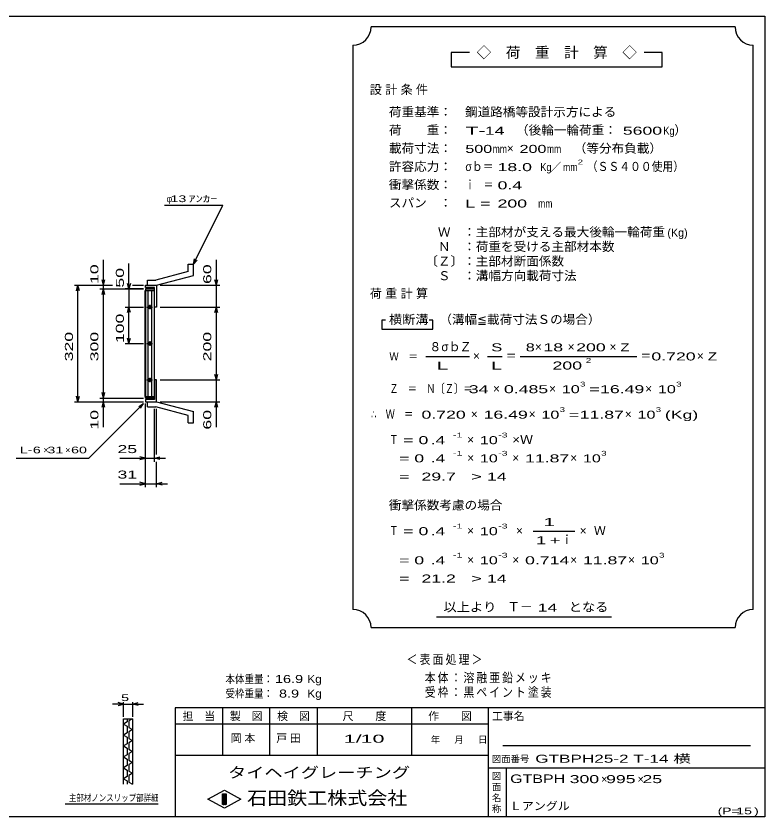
# Model space of a CAD drawing. Units: millimetres, scale not verified. Extents: x -1820 to 1731, y -1282 to 1054.
# Drawn here: x -326 to 1731, y -1146 to 1054 of the extents above; entities that cross this region are included whole.
import ezdxf
from ezdxf.enums import TextEntityAlignment as Align

# ---------------------------------------------------------------- set-up
doc = ezdxf.new("R2010")
doc.units = ezdxf.units.MM
doc.header["$LTSCALE"] = 10
for name, color, linetype, lineweight in [('0_2', 150, 'Continuous', 25), ('16', 3, 'Continuous', 25), ('19', 6, 'Continuous', 25), ('22', 4, 'Continuous', 25), ('24', 2, 'Continuous', 25), ('32', 4, 'Continuous', 25)]:
    doc.layers.add(name, color=color, linetype=linetype, lineweight=lineweight)
doc.styles.add('ベクトル', font='')
doc.styles.get('ベクトル').set_extended_font_data('ベクトル')

msp = doc.modelspace()

# ---------------------------------------------------------------- linework, layer by layer
at = {"layer": '0_2'}
for p, q in [((-1729, 1053.5), (1731, 1053.5)), ((1731, 1053.5), (1731, -1146.5)), ((1731, -846.5), (111, -846.5)), ((111, -846.5), (111, -1146.5)), ((241, -846.5), (241, -976.5)), ((371, -976.5), (371, -846.5)), ((501, -846.5), (501, -976.5)), ((761, -976.5), (761, -846.5)), ((971, -846.5), (971, -1146.5)), ((971, -891.5), (111, -891.5)), ((1691, -951.5), (1011, -951.5)), ((111, -976.5), (971, -976.5)), ((971, -1011.5), (1731, -1011.5)), ((1021, -1146.5), (1021, -1011.5)), ((201, -1097.5), (246, -1072.5)), ((246, -1072.5), (291, -1097.5)), ((246, -1122.5), (201, -1097.5)), ((241, -1082.5), (251, -1082.5)), ((241, -1112.5), (241, -1082.5)), ((241, -1082.5), (243, -1082.5)), ((243, -1082.5), (243, -1112.5)), ((245, -1112.5), (245, -1082.5)), ((245, -1082.5), (247, -1082.5)), ((291, -1097.5), (246, -1122.5)), ((247, -1082.5), (247, -1112.5)), ((249, -1112.5), (249, -1082.5)), ((249, -1082.5), (251, -1082.5)), ((251, -1082.5), (251, -1112.5)), ((251, -1082.5), (251, -1112.5)), ((251, -1112.5), (241, -1112.5)), ((243, -1112.5), (245, -1112.5)), ((247, -1112.5), (249, -1112.5)), ((1731, -1146.5), (-1729, -1146.5))]:
    msp.add_line(p, q, dxfattribs=at)
at = {"layer": '16'}
for p, q in [((28.3, 8.5), (28.3, 299.5)), ((28.3, 299.5), (29, 299.5)), ((54, 304), (29, 304)), ((29, 304), (29, 299.5)), ((29, 299.5), (54, 299.5)), ((29, 299.5), (29, 8.5)), ((54, 299.5), (29, 299.5)), ((36, 299.5), (36, 8.5)), ((47, 8.5), (47, 299.5)), ((54, 299.5), (54, 304)), ((54, 8.5), (54, 299.5)), ((33, 254), (49, 254)), ((43, 257), (39, 257)), ((39, 251), (43, 251)), ((41, 260), (41, 248)), ((33, 154), (49, 154)), ((43, 157), (39, 157)), ((41, 160), (41, 148)), ((39, 151), (43, 151)), ((33, 54), (49, 54)), ((43, 57), (39, 57)), ((39, 51), (43, 51)), ((41, 60), (41, 48)), ((29, 8.5), (28.3, 8.5)), ((29, 8.5), (54, 8.5)), ((29, 4), (29, 8.5)), ((29, 8.5), (54, 8.5)), ((54, 4), (29, 4)), ((54, 8.5), (54, 4))]:
    msp.add_line(p, q, dxfattribs=at)
for centre, radius, start, end in [((39, 254), 3, 90, 270), ((41, 254), 4, 46.6, 133.4), ((41, 254), 4, 226.6, 313.4), ((43, 254), 3, 270, 90), ((39, 154), 3, 90, 270), ((41, 154), 4, 46.6, 133.4), ((43, 154), 3, 270, 90), ((41, 154), 4, 226.6, 313.4), ((39, 54), 3, 90, 270), ((41, 54), 4, 46.6, 133.4), ((41, 54), 4, 226.6, 313.4), ((43, 54), 3, 270, 90)]:
    msp.add_arc(centre, radius, start, end, dxfattribs=at)
at = {"layer": '19'}
for p, q in [((147, 352), (58, 328)), ((147, 372), (161, 372)), ((147, 352), (147, 372)), ((161, 341), (161, 372)), ((60, 314), (161, 341)), ((29, 308), (29, 314)), ((29, 314), (59, 314)), ((54, 308), (29, 308)), ((35, 328), (58, 328)), ((35, 314), (35, 328)), ((35, 314), (60, 314)), ((54, 254), (54, 308)), ((59, 314), (60, 313)), ((60, 313), (60, 254)), ((60, 254), (54, 254)), ((60, 54), (54, 54)), ((54, 54), (54, 0)), ((60, -5), (60, 54)), ((29, 0), (29, -6)), ((54, 0), (29, 0)), ((29, -6), (59, -6)), ((35, -6), (60, -6)), ((35, -20), (35, -6)), ((35, -20), (58, -20)), ((147, -44), (58, -20)), ((59, -6), (60, -5)), ((60, -6), (161, -33)), ((147, -64), (147, -44)), ((161, -64), (161, -33)), ((147, -64), (161, -64))]:
    msp.add_line(p, q, dxfattribs=at)
at = {"layer": '22'}
for p, q in [((82, 534), (242, 534)), ((161, 372), (242, 534)), ((-86, 314), (-86, 384)), ((-16, 304), (-16, 374)), ((161, 372), (164, 386.6)), ((161, 372), (171, 383)), ((224, 314), (224, 384)), ((-166, 314), (-61, 314)), ((-160, 299), (-156, 314)), ((-152, 299), (-156, 314)), ((-156, -6), (-156, 314)), ((-96, 314), (-61, 314)), ((-86, 314), (-90, 329)), ((-86, 314), (-82, 329)), ((-86, 304), (-86, 314)), ((-16, 304), (-20, 319)), ((-12, 319), (-16, 304)), ((-6, 314), (24, 314)), ((-6, 314), (24, 314)), ((70, 314), (234, 314)), ((224, 314), (220, 329)), ((224, 314), (228, 329)), ((224, 254), (224, 314)), ((-96, 304), (24, 304)), ((-90, 289), (-86, 304)), ((-82, 289), (-86, 304)), ((-86, 4), (-86, 304)), ((24, 304), (-26, 304)), ((-16, 304), (-16, 254)), ((-26, 254), (24, 254)), ((-20, 239), (-16, 254)), ((-12, 239), (-16, 254)), ((-16, 154), (-16, 254)), ((70, 254), (234, 254)), ((220, 239), (224, 254)), ((228, 239), (224, 254)), ((224, 54), (224, 254)), ((-26, 154), (24, 154)), ((-16, 154), (-20, 169)), ((-16, 154), (-12, 169)), ((224, 54), (220, 69)), ((224, 54), (228, 69)), ((70, 54), (234, 54)), ((224, -6), (224, 54)), ((-156, -6), (-160, 9)), ((-156, -6), (-152, 9)), ((-96, 4), (24, 4)), ((-86, 4), (-90, 19)), ((-86, 4), (-82, 19)), ((-86, -6), (-86, 4)), ((-166, -6), (24, -6)), ((-126, -161), (24, -11)), ((-96, -6), (24, -6)), ((-90, -21), (-86, -6)), ((-82, -21), (-86, -6)), ((-86, -76), (-86, -6)), ((11, -19), (24, -11)), ((16, -24), (24, -11)), ((29, -171), (29, -11)), ((29, -241), (29, -11)), ((70, -6), (234, -6)), ((220, -21), (224, -6)), ((228, -21), (224, -6)), ((224, -76), (224, -6)), ((54, -171), (54, -25)), ((60, -151), (60, -25)), ((-326, -161), (-126, -161)), ((-41, -161), (29, -161)), ((29, -161), (14, -157)), ((14, -165), (29, -161)), ((29, -161), (54, -161)), ((54, -161), (69, -157)), ((69, -165), (54, -161)), ((54, -161), (84, -161)), ((60, -241), (60, -171)), ((-41, -231), (29, -231)), ((29, -231), (14, -227)), ((14, -235), (29, -231)), ((29, -231), (60, -231)), ((60, -231), (75, -227)), ((75, -235), (60, -231)), ((60, -231), (90, -231))]:
    msp.add_line(p, q, dxfattribs=at)
at = {"layer": '24', "color": 4}
for p, q in [((1649, 1023.5), (649, 1023.5)), ((599, 973.5), (599, -576.5)), ((1699, -576.5), (1699, 973.5)), ((919, 953.5), (869, 953.5)), ((869, 953.5), (869, 913.5)), ((1449, 953.5), (1399, 953.5)), ((1449, 913.5), (1449, 953.5)), ((869, 913.5), (1449, 913.5)), ((689, 218.5), (679, 218.5)), ((679, 218.5), (679, 193.5)), ((819, 218.5), (809, 218.5)), ((819, 193.5), (819, 218.5)), ((679, 193.5), (819, 193.5)), ((799, 118.5), (919, 118.5)), ((969, 118.5), (1009, 118.5)), ((1059, 118.5), (1379, 118.5)), ((1094, -361.5), (1209, -361.5)), ((829, -596.5), (1309, -596.5)), ((649, -626.5), (1649, -626.5))]:
    msp.add_line(p, q, dxfattribs=at)
for centre, start, end in [((599, 1023.5), 270, 0), ((1699, 1023.5), 180, 270), ((599, -626.5), 0, 90), ((1699, -626.5), 90, 180)]:
    msp.add_arc(centre, 50, start, end, dxfattribs=at)
at = {"layer": '32'}
for p, q in [((-31, -836.5), (-46, -832.5)), ((-31, -871.5), (-31, -831.5)), ((-6, -831.5), (-6, -871.5)), ((-6, -836.5), (9, -832.5)), ((-31, -836.5), (-61, -836.5)), ((-46, -840.5), (-31, -836.5)), ((-31, -836.5), (-6, -836.5)), ((9, -840.5), (-6, -836.5)), ((-6, -836.5), (24, -836.5)), ((-31, -876.5), (-6, -876.5)), ((-31, -1056.5), (-31, -876.5)), ((-21, -876.5), (-21, -885.5)), ((-6, -876.5), (-16, -882.5)), ((-6, -876.5), (-6, -1056.5)), ((-21, -885.5), (-31, -891.5)), ((-31, -891.5), (-21, -897.5)), ((-21, -897.5), (-21, -915.5)), ((-16, -882.5), (-16, -900.5)), ((-16, -900.5), (-6, -906.5)), ((-21, -915.5), (-31, -921.5)), ((-31, -921.5), (-21, -927.5)), ((-6, -906.5), (-16, -912.5)), ((-16, -912.5), (-16, -930.5)), ((-21, -945.5), (-31, -951.5)), ((-21, -927.5), (-21, -945.5)), ((-16, -930.5), (-6, -936.5)), ((-6, -936.5), (-16, -942.5)), ((-16, -942.5), (-16, -960.5)), ((-31, -951.5), (-21, -957.5)), ((-21, -957.5), (-21, -975.5)), ((-16, -960.5), (-6, -966.5)), ((-6, -966.5), (-16, -972.5)), ((-21, -975.5), (-31, -981.5)), ((-31, -981.5), (-21, -987.5)), ((-21, -987.5), (-21, -1005.5)), ((-16, -972.5), (-16, -990.5)), ((-21, -1005.5), (-31, -1011.5)), ((-31, -1011.5), (-21, -1017.5)), ((-16, -990.5), (-6, -996.5)), ((-6, -996.5), (-16, -1002.5)), ((-16, -1002.5), (-16, -1020.5)), ((-21, -1017.5), (-21, -1035.5)), ((-16, -1020.5), (-6, -1026.5)), ((-6, -1026.5), (-16, -1032.5)), ((-16, -1032.5), (-16, -1050.5)), ((-21, -1035.5), (-31, -1041.5)), ((-31, -1041.5), (-21, -1047.5)), ((-21, -1047.5), (-21, -1056.5)), ((-16, -1050.5), (-6, -1056.5)), ((64, -1111.5), (-191, -1111.5))]:
    msp.add_line(p, q, dxfattribs=at)

# ---------------------------------------------------------------- texts
at = {"layer": '0_2', "style": 'ベクトル'}
for s, height, p in [('担\u3000当', 21.99, (131, -869.5)), ('製\u3000図', 21.99, (261, -869.5)), ('検\u3000図', 21.99, (391, -869.5)), ('尺\u3000\u3000度', 21.99, (571, -869.5)), ('作\u3000\u3000図', 21.99, (806, -869.5)), ('工事名', 21.99, (981, -869.5)), ('年', 18.3, (813, -934)), ('月', 18.3, (878, -934)), ('日', 18.3, (943, -934)), ('図面番号', 18.33, (981, -987)), ('図', 18.3, (981, -1034)), ('面', 18.3, (981, -1064)), ('名', 18.3, (981, -1094)), ('称', 18.3, (981, -1124))]:
    msp.add_text(s, height=height, dxfattribs=at).set_placement(p, align=Align.MIDDLE_LEFT)
at = {"layer": '0_2', "color": 222, "style": 'ベクトル'}
for s, height, width, p in [('タイヘイグレーチング', 29.33, 1.25, (256, -1024.5)), ('石田鉄工株式会社', 36.66, 1.1, (308.5, -1094.5))]:
    msp.add_text(s, height=height, dxfattribs=dict(at, width=width)).set_placement(p, align=Align.MIDDLE_LEFT)
at = {"layer": '22', "color": 2, "style": 'ベクトル'}
for s, height, p in [('φ', 18.3, (87, 551.5)), ('×', 18.3, (-251, -138.5)), ('×', 18.3, (-191, -138.5)), ('×', 22, (1281, -1042.5)), ('×', 22, (1381, -1042.5))]:
    msp.add_text(s, height=height, dxfattribs=at).set_placement(p, align=Align.MIDDLE_LEFT)
for s, height, width, p in [(' 13 ', 18.33, 1.6, (87, 551.5)), ('ｱﾝｶｰ', 18.33, 1.6, (147, 551.5)), ('L-', 18.33, 1.6, (-316, -138.5)), (' 6 ', 18.33, 1.6, (-291, -138.5)), (' 31 ', 18.33, 1.6, (-251, -138.5)), (' 60 ', 18.33, 1.6, (-186, -138.5)), (' 25 ', 21.99, 1.65, (-61, -136)), (' 31 ', 21.99, 1.65, (-61, -206)), ('本体重量：', 21.99, 0.85, (249, -767.5)), (' 16.9', 21.99, 1.35, (374, -767.5)), ('Kg', 21.99, 1.1, (474, -767.5)), ('受枠重量：', 21.99, 0.85, (249, -807.5)), ('  8.9', 21.99, 1.35, (374, -807.5)), ('Kg', 21.99, 1.1, (474, -807.5)), ('1/', 21.99, 2, (574, -931.5)), (' 10 ', 21.99, 2, (604, -931.5)), ('GTBPH25-2 T-14 横      ', 21.99, 1.6, (1100, -986.5)), ('GTBPH', 23.46, 1.4, (1031, -1041.5)), (' 300 ', 21.99, 1.65, (1181, -1042.5)), (' 995 ', 21.99, 1.65, (1281, -1042.5)), (' 25 ', 21.99, 1.65, (1381, -1042.5)), ('Ｌアングル', 21.99, 1.1, (1030, -1116.5)), ('(P=', 18.33, 1.55, (1601, -1130)), (' 15 ', 18.33, 1.6, (1641, -1130)), (')', 18.3, 1.6, (1701, -1130))]:
    msp.add_text(s, height=height, dxfattribs=dict(at, width=width)).set_placement(p, align=Align.MIDDLE_LEFT)
at = {"layer": '22', "color": 2, "style": 'ベクトル', "width": 1.65}
for s, p in [(' 10 ', (-111, 304)), (' 50 ', (-41, 294)), (' 60 ', (199, 304)), (' 100 ', (-41, 141.5)), (' 320 ', (-181, 91.5)), (' 300 ', (-111, 91.5)), (' 200 ', (199, 91.5)), (' 10 ', (-111, -96)), (' 60 ', (199, -96))]:
    msp.add_text(s, height=21.99, rotation=90, dxfattribs=at).set_placement(p, align=Align.MIDDLE_LEFT)
at = {"layer": '22', "color": 2, "attachment_point": 4, "style": 'ベクトル'}
for s, insert, char_height in [('\\T1.2;\\W0.85;＜表面処理＞', (746.5, -715), 25.66), ('\\T1.19;\\W0.85;本体：溶融亜鉛メッキ', (796.5, -765), 25.66), ('\\T1.19;\\W0.85;受枠：黒ペイント塗装', (796.5, -805), 25.66), ('\\T1.25;岡本\u3000', (263.5, -931.5), 21.99), ('\\T1.25;戸田\u3000', (388.5, -931.5), 21.99)]:
    msp.add_mtext(s, dxfattribs=dict(at, insert=insert, char_height=char_height))
at = {"layer": '24', "style": 'ベクトル'}
for s, height, p in [('◇\u3000荷\u3000重\u3000計\u3000算\u3000◇', 29.33, (939, 953.5)), ('）', 24.2, (1482, 740)), ('×', 24.2, (1022, 690)), ('／', 22, (1141.5, 638.5)), ('(Kg)', 21.99, (1463, 458.5)), ('８', 24.2, (809, 145)), ('σｂ', 24.19, (842, 145)), ('Ｚ', 24.2, (892, 145)), ('×', 24.2, (1099, 145)), ('×', 24.2, (1189, 145)), ('×', 24.2, (1304, 145)), ('×', 24.2, (929, 120)), ('×', 24.2, (1544, 120)), ('×', 24.2, (984, 30)), ('×', 24.2, (1138, 30)), ('×', 24.2, (1402, 30)), ('×', 24.2, (923, -40)), ('×', 24.2, (1082, -40)), ('×', 24.2, (1346, -40)), ('×', 24.2, (913, -110)), ('×', 24.2, (913, -160)), ('×', 24.2, (1037, -160)), ('×', 24.2, (1196, -160)), ('Ｗ', 24.2, (1261, -360)), ('×', 24.2, (913, -360)), ('×', 24.2, (1047, -360)), ('ｉ', 24.2, (1170.5, -385)), ('×', 24.2, (1222, -360)), ('×', 24.2, (913, -440)), ('×', 24.2, (1037, -440)), ('×', 24.2, (1196, -440)), ('×', 24.2, (1355, -440)), ('Ｔ－', 25.66, (1023, -569))]:
    msp.add_text(s, height=height, dxfattribs=at).set_placement(p, align=Align.MIDDLE_LEFT)
for s, height, width, p in [('荷重基準：\u3000', 24.19, 1.05, (698, 790)), ('鋼道路橋等設計示方による', 24.19, 1.05, (907, 790)), ('荷\u3000\u3000重：\u3000', 24.19, 1.05, (698, 740)), ('T-', 21.99, 2, (908, 738.5)), (' 14 ', 21.99, 1.65, (948, 738.5)), ('（後輪一輪荷重：', 24.19, 1.05, (1047, 740)), (' 5600', 21.99, 1.65, (1327, 738.5)), ('Kg', 21.99, 0.85, (1452, 738.5)), ('載荷寸法：\u3000', 24.19, 1.05, (698, 690)), ('\u3000（等分布負載）', 24.19, 1.05, (1171, 690)), ('500', 21.99, 1.5, (908, 688.5)), ('mm', 21.99, 0.8, (983, 688.5)), ('200', 21.99, 1.5, (1057, 688.5)), ('mm', 21.99, 0.8, (1132, 688.5)), ('許容応力：\u3000', 24.19, 1.05, (698, 640)), ('σｂ＝', 24.19, 0.9, (908, 640)), (' 18.0', 21.99, 1.65, (983, 638.5)), ('Kg', 21.99, 0.85, (1114, 638.5)), ('mm', 21.99, 0.8, (1176.5, 638.5)), ('2', 13.2, 1.5, (1216.5, 652.5)), ('（ＳＳ４００使用）', 24.19, 0.9, (1241.5, 640)), ('衝撃係数：\u3000', 24.19, 1.05, (698, 590)), ('ｉ\u3000＝', 24.19, 0.75, (908, 590)), (' 0.4', 21.99, 1.65, (983, 588.5)), ('スパン\u3000：\u3000', 24.19, 1.05, (698, 540)), ('L =', 21.99, 1.65, (908, 538.5)), (' 200 ', 21.99, 1.65, (983, 538.5)), ('mm', 21.99, 0.8, (1108, 538.5)), ('\u3000Ｗ\u3000：主部材が支える最大後輪一輪荷重', 24.19, 1.05, (798, 460)), ('\u3000Ｎ\u3000：荷重を受ける主部材本数', 24.19, 1.05, (798, 420)), ('〔Ｚ〕：主部材断面係数', 24.19, 1.05, (798, 380)), ('\u3000Ｓ\u3000：溝幅方向載荷寸法', 24.19, 1.05, (798, 340)), ('横断溝', 24.19, 1.1, (698, 220)), ('\u3000（溝幅≦載荷寸法Ｓの場合）', 24.19, 1.05, (802, 220)), ('S', 22, 1.55, (979, 143.5)), ('8', 22, 1.5, (1074, 143.5)), (' 18 ', 21.99, 1.65, (1109, 143.5)), (' 200 ', 21.99, 1.65, (1199, 143.5)), ('Z', 22, 1.4, (1334, 143.5)), ('Ｗ\u3000＝', 21.99, 0.85, (699, 118.5)), ('＝', 24.2, 0.9, (1019, 120)), ('2', 13.2, 1.5, (1239, 107.5)), ('＝', 24.2, 0.9, (1389, 120)), ('0.720', 21.99, 1.65, (1419, 118.5)), ('Z', 22, 1.4, (1574, 118.5)), ('L', 22, 1.8, (979, 93.5)), (' 200 ', 21.99, 1.65, (1134, 93.5)), ('Ｚ\u3000＝\u3000Ｎ〔Ｚ〕＝', 24.19, 0.75, (699, 30)), ('3', 13.2, 1.5, (1223, 42.5)), ('3', 13.2, 1.5, (1487, 42.5)), (' 34 ', 21.99, 1.65, (904, 28.5)), ('0.485', 21.99, 1.65, (1014, 28.5)), ('10', 21.99, 1.5, (1173, 28.5)), ('=', 22, 1.7, (1248, 28.5)), ('16.49', 21.99, 1.65, (1278, 28.5)), ('10', 21.99, 1.5, (1437, 28.5)), ('3', 13.2, 1.5, (1167, -27.5)), ('3', 13.2, 1.5, (1431, -27.5)), ('∴\u3000Ｗ\u3000＝', 24.19, 0.75, (649, -40)), (' 0.720', 21.99, 1.65, (774, -41.5)), ('16.49', 21.99, 1.65, (958, -41.5)), ('10', 21.99, 1.5, (1117, -41.5)), ('=', 22, 1.7, (1192, -41.5)), ('11.87', 21.99, 1.65, (1222, -41.5)), ('10', 21.99, 1.5, (1381, -41.5)), ('(Kg)', 21.99, 1.65, (1456, -41.5)), ('Ｔ', 24.2, 0.75, (699, -110)), (' = 0', 21.99, 1.65, (724, -111.5)), (' .4 ', 21.99, 1.65, (799, -111.5)), ('-1', 13.2, 1.65, (874, -97.5)), ('10', 21.99, 1.5, (948, -111.5)), ('-3', 13.2, 1.65, (998, -97.5)), ('×Ｗ', 24.19, 1.1, (1037, -110)), ('  = 0', 21.99, 1.65, (699, -161.5)), (' .4 ', 21.99, 1.65, (799, -161.5)), ('-1', 13.2, 1.65, (874, -147.5)), ('10', 21.99, 1.5, (948, -161.5)), ('-3', 13.2, 1.65, (998, -147.5)), ('11.87', 21.99, 1.65, (1072, -161.5)), ('10', 21.99, 1.5, (1231, -161.5)), ('3', 13.2, 1.5, (1281, -147.5)), ('  =', 21.99, 1.65, (699, -211.5)), (' 29.7', 21.99, 1.65, (774, -211.5)), ('>', 22, 1.7, (924, -211.5)), (' 14 ', 21.99, 1.65, (954, -211.5)), ('衝撃係数考慮の場合', 24.19, 1.05, (698, -290)), ('Ｔ', 24.2, 0.75, (699, -360)), (' = 0', 21.99, 1.65, (724, -361.5)), (' .4 ', 21.99, 1.65, (799, -361.5)), ('-1', 13.2, 1.65, (874, -347.5)), ('10', 21.99, 1.5, (948, -361.5)), ('-3', 13.2, 1.65, (998, -347.5)), ('  = 0', 21.99, 1.65, (699, -441.5)), (' .4 ', 21.99, 1.65, (799, -441.5)), ('-1', 13.2, 1.65, (874, -427.5)), ('10', 21.99, 1.5, (948, -441.5)), ('-3', 13.2, 1.65, (998, -427.5)), ('0.714', 21.99, 1.65, (1072, -441.5)), ('11.87', 21.99, 1.65, (1231, -441.5)), ('10', 21.99, 1.5, (1390, -441.5)), ('3', 13.2, 1.5, (1440, -427.5)), (' 21.2', 21.99, 1.65, (774, -491.5)), ('>', 22, 1.7, (924, -491.5)), (' 14 ', 21.99, 1.65, (954, -491.5)), ('  =', 21.99, 1.65, (699, -491.5)), ('以上より\u3000', 24.19, 1.1, (848, -570)), (' 14 ', 21.99, 1.65, (1093, -571.5)), ('となる', 24.19, 1.1, (1192, -570))]:
    msp.add_text(s, height=height, dxfattribs=dict(at, width=width)).set_placement(p, align=Align.MIDDLE_LEFT)
at = {"layer": '24', "attachment_point": 4, "style": 'ベクトル'}
for s, insert, char_height in [('\\T1.28;設計条件', (645.5, 850), 24.19), ('\\T1.28;荷重計算', (645.5, 290), 24.19), ('\\T1.5;\\W2;\\~L\\~', (804, 93.5), 21.99), ('\\T1.25;\\W2;\\~1\\~', (1101.5, -336.5), 21.99), ('\\T1.33;\\W1.75;1+', (1101.5, -386.5), 21.99)]:
    msp.add_mtext(s, dxfattribs=dict(at, insert=insert, char_height=char_height))
at = {"layer": '32', "color": 2, "style": 'ベクトル'}
for s, width, p in [(' 5 ', 1.6, (-48.5, -819)), ('主部材ノンスリップ部詳細', 0.8, (-181, -1094))]:
    msp.add_text(s, height=18.33, dxfattribs=dict(at, width=width)).set_placement(p, align=Align.MIDDLE_LEFT)

doc.saveas('drawing.dxf')
